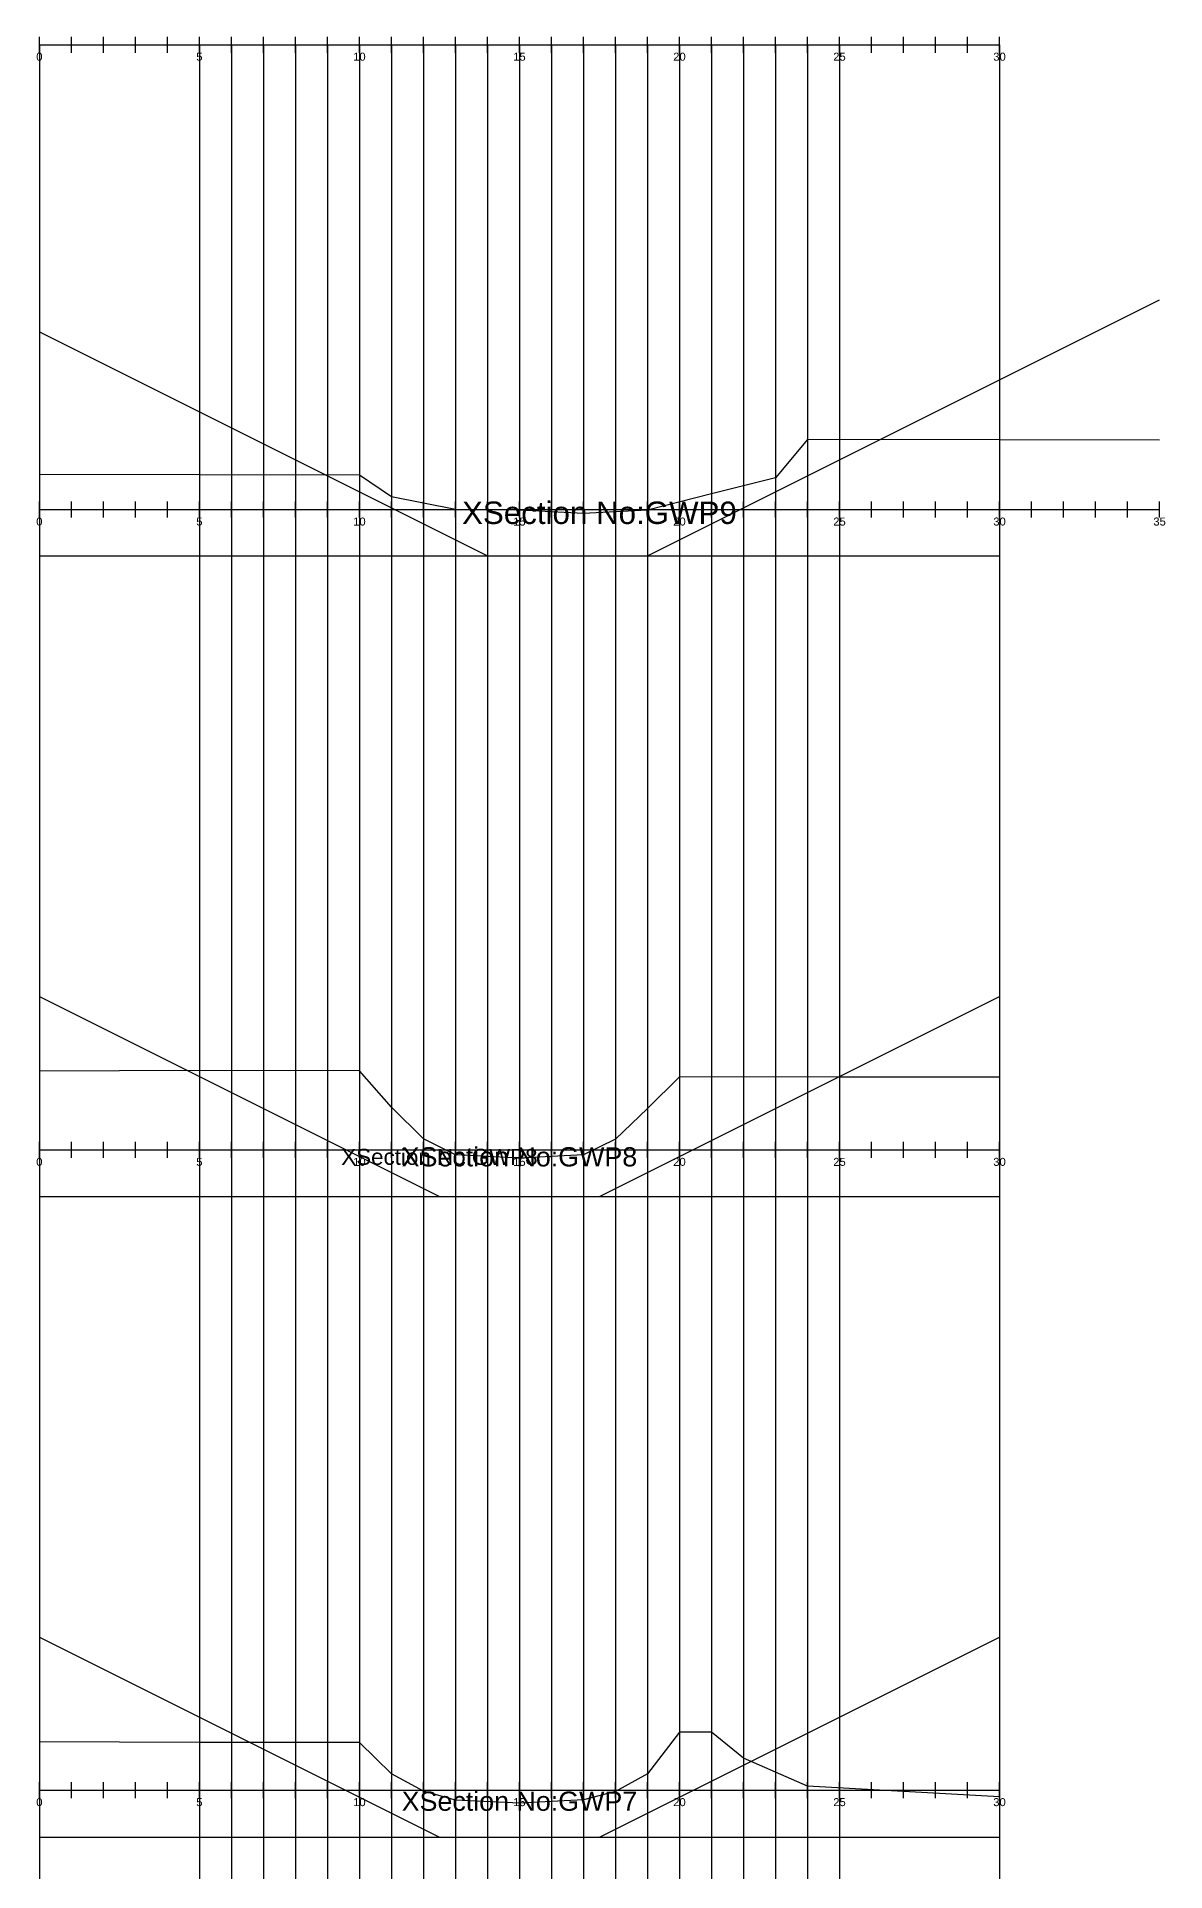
# Model space of a CAD drawing. Header units: inches. Extents: x 1000 to 1040, y 2 to 215.
# Drawn here: x 999.9 to 1035.2, y 157.5 to 214.8 of the extents above; entities that cross this region are included whole.
import ezdxf

# ---------------------------------------------------------------- set-up
doc = ezdxf.new("R2010")
doc.units = ezdxf.units.IN
doc.header["$MEASUREMENT"] = 0
doc.styles.get("Standard").update_dxf_attribs({"font": 'arial.ttf'})

msp = doc.modelspace()

# ---------------------------------------------------------------- linework, layer by layer
for p, q in [((1000, 214.52), (1000, 2.242)), ((1005, 214.52), (1005, 2.242)), ((1006, 214.52), (1006, 2.242)), ((1007, 214.52), (1007, 2.242)), ((1008, 214.52), (1008, 2.242)), ((1009, 214.52), (1009, 2.242)), ((1010, 214.52), (1010, 2.242)), ((1011, 214.52), (1011, 2.242)), ((1012, 214.52), (1012, 2.242)), ((1013, 214.52), (1013, 2.242)), ((1014, 214.52), (1014, 2.242)), ((1015, 214.52), (1015, 2.242)), ((1016, 214.52), (1016, 2.242)), ((1017, 214.52), (1017, 2.242)), ((1018, 214.52), (1018, 2.242)), ((1019, 214.52), (1019, 2.242)), ((1020, 214.52), (1020, 2.242)), ((1021, 214.52), (1021, 2.242)), ((1022, 214.52), (1022, 2.242)), ((1023, 214.52), (1023, 2.242)), ((1024, 214.52), (1024, 2.242)), ((1025, 214.52), (1025, 2.242)), ((1030, 214.52), (1030, 2.242)), ((1000, 198.55), (1030, 198.55)), ((1000, 178.54), (1030, 178.54)), ((1000, 158.53), (1030, 158.53))]:
    msp.add_line(p, q)
for points in [[(1000, 214.27), (1000, 214.77)], [(1000, 214.52), (1030, 214.52)], [(1001, 214.27), (1001, 214.77)], [(1002, 214.27), (1002, 214.77)], [(1003, 214.27), (1003, 214.77)], [(1004, 214.27), (1004, 214.77)], [(1005, 214.27), (1005, 214.77)], [(1006, 214.27), (1006, 214.77)], [(1007, 214.27), (1007, 214.77)], [(1008, 214.27), (1008, 214.77)], [(1009, 214.27), (1009, 214.77)], [(1010, 214.27), (1010, 214.77)], [(1011, 214.27), (1011, 214.77)], [(1012, 214.27), (1012, 214.77)], [(1013, 214.27), (1013, 214.77)], [(1014, 214.27), (1014, 214.77)], [(1015, 214.27), (1015, 214.77)], [(1016, 214.27), (1016, 214.77)], [(1017, 214.27), (1017, 214.77)], [(1018, 214.27), (1018, 214.77)], [(1019, 214.27), (1019, 214.77)], [(1020, 214.27), (1020, 214.77)], [(1021, 214.27), (1021, 214.77)], [(1022, 214.27), (1022, 214.77)], [(1023, 214.27), (1023, 214.77)], [(1024, 214.27), (1024, 214.77)], [(1025, 214.27), (1025, 214.77)], [(1026, 214.27), (1026, 214.77)], [(1027, 214.27), (1027, 214.77)], [(1028, 214.27), (1028, 214.77)], [(1029, 214.27), (1029, 214.77)], [(1030, 214.27), (1030, 214.77)], [(1000, 205.55), (1014, 198.55), (1016.5, 198.55), (1019, 198.55), (1035, 206.55)], [(1035, 202.167), (1030, 202.176), (1024, 202.19), (1023, 200.991), (1021, 200.49), (1019, 199.98), (1017, 199.875), (1015, 199.978), (1013, 200), (1011, 200.395), (1010, 201.075), (1005, 201.089), (1000, 201.096)], [(1000, 199.75), (1000, 200.25)], [(1000, 199.75), (1000, 200.25)], [(1000, 200), (1035, 200)], [(1000, 200), (1035, 200)], [(1001, 199.75), (1001, 200.25)], [(1001, 199.75), (1001, 200.25)], [(1002, 199.75), (1002, 200.25)], [(1002, 199.75), (1002, 200.25)], [(1003, 199.75), (1003, 200.25)], [(1003, 199.75), (1003, 200.25)], [(1004, 199.75), (1004, 200.25)], [(1004, 199.75), (1004, 200.25)], [(1005, 199.75), (1005, 200.25)], [(1005, 199.75), (1005, 200.25)], [(1006, 199.75), (1006, 200.25)], [(1006, 199.75), (1006, 200.25)], [(1007, 199.75), (1007, 200.25)], [(1007, 199.75), (1007, 200.25)], [(1008, 199.75), (1008, 200.25)], [(1008, 199.75), (1008, 200.25)], [(1009, 199.75), (1009, 200.25)], [(1009, 199.75), (1009, 200.25)], [(1010, 199.75), (1010, 200.25)], [(1010, 199.75), (1010, 200.25)], [(1011, 199.75), (1011, 200.25)], [(1011, 199.75), (1011, 200.25)], [(1012, 199.75), (1012, 200.25)], [(1012, 199.75), (1012, 200.25)], [(1013, 199.75), (1013, 200.25)], [(1013, 199.75), (1013, 200.25)], [(1014, 199.75), (1014, 200.25)], [(1014, 199.75), (1014, 200.25)], [(1015, 199.75), (1015, 200.25)], [(1015, 199.75), (1015, 200.25)], [(1016, 199.75), (1016, 200.25)], [(1016, 199.75), (1016, 200.25)], [(1017, 199.75), (1017, 200.25)], [(1017, 199.75), (1017, 200.25)], [(1018, 199.75), (1018, 200.25)], [(1018, 199.75), (1018, 200.25)], [(1019, 199.75), (1019, 200.25)], [(1019, 199.75), (1019, 200.25)], [(1020, 199.75), (1020, 200.25)], [(1020, 199.75), (1020, 200.25)], [(1021, 199.75), (1021, 200.25)], [(1021, 199.75), (1021, 200.25)], [(1022, 199.75), (1022, 200.25)], [(1022, 199.75), (1022, 200.25)], [(1023, 199.75), (1023, 200.25)], [(1023, 199.75), (1023, 200.25)], [(1024, 199.75), (1024, 200.25)], [(1024, 199.75), (1024, 200.25)], [(1025, 199.75), (1025, 200.25)], [(1025, 199.75), (1025, 200.25)], [(1026, 199.75), (1026, 200.25)], [(1026, 199.75), (1026, 200.25)], [(1027, 199.75), (1027, 200.25)], [(1027, 199.75), (1027, 200.25)], [(1028, 199.75), (1028, 200.25)], [(1028, 199.75), (1028, 200.25)], [(1029, 199.75), (1029, 200.25)], [(1029, 199.75), (1029, 200.25)], [(1030, 199.75), (1030, 200.25)], [(1030, 199.75), (1030, 200.25)], [(1031, 199.75), (1031, 200.25)], [(1031, 199.75), (1031, 200.25)], [(1032, 199.75), (1032, 200.25)], [(1032, 199.75), (1032, 200.25)], [(1033, 199.75), (1033, 200.25)], [(1033, 199.75), (1033, 200.25)], [(1034, 199.75), (1034, 200.25)], [(1034, 199.75), (1034, 200.25)], [(1035, 199.75), (1035, 200.25)], [(1035, 199.75), (1035, 200.25)], [(1000, 184.79), (1012.5, 178.54), (1015, 178.54), (1017.5, 178.54), (1030, 184.79)], [(1030, 182.27), (1025, 182.27), (1020, 182.276), (1019, 181.291), (1018, 180.331), (1017, 179.841), (1015, 179.739), (1013, 179.84), (1012, 180.34), (1011, 181.334), (1010, 182.466), (1005, 182.475), (1000, 182.459)], [(1000, 179.75), (1000, 180.25)], [(1000, 179.75), (1000, 180.25)], [(1000, 180), (1025, 180)], [(1000, 180), (1030, 180)], [(1001, 179.75), (1001, 180.25)], [(1001, 179.75), (1001, 180.25)], [(1002, 179.75), (1002, 180.25)], [(1002, 179.75), (1002, 180.25)], [(1003, 179.75), (1003, 180.25)], [(1003, 179.75), (1003, 180.25)], [(1004, 179.75), (1004, 180.25)], [(1004, 179.75), (1004, 180.25)], [(1005, 179.75), (1005, 180.25)], [(1005, 179.75), (1005, 180.25)], [(1006, 179.75), (1006, 180.25)], [(1006, 179.75), (1006, 180.25)], [(1007, 179.75), (1007, 180.25)], [(1007, 179.75), (1007, 180.25)], [(1008, 179.75), (1008, 180.25)], [(1008, 179.75), (1008, 180.25)], [(1009, 179.75), (1009, 180.25)], [(1009, 179.75), (1009, 180.25)], [(1010, 179.75), (1010, 180.25)], [(1010, 179.75), (1010, 180.25)], [(1011, 179.75), (1011, 180.25)], [(1011, 179.75), (1011, 180.25)], [(1012, 179.75), (1012, 180.25)], [(1012, 179.75), (1012, 180.25)], [(1013, 179.75), (1013, 180.25)], [(1013, 179.75), (1013, 180.25)], [(1014, 179.75), (1014, 180.25)], [(1014, 179.75), (1014, 180.25)], [(1015, 179.75), (1015, 180.25)], [(1015, 179.75), (1015, 180.25)], [(1016, 179.75), (1016, 180.25)], [(1016, 179.75), (1016, 180.25)], [(1017, 179.75), (1017, 180.25)], [(1017, 179.75), (1017, 180.25)], [(1018, 179.75), (1018, 180.25)], [(1018, 179.75), (1018, 180.25)], [(1019, 179.75), (1019, 180.25)], [(1019, 179.75), (1019, 180.25)], [(1020, 179.75), (1020, 180.25)], [(1020, 179.75), (1020, 180.25)], [(1021, 179.75), (1021, 180.25)], [(1021, 179.75), (1021, 180.25)], [(1022, 179.75), (1022, 180.25)], [(1022, 179.75), (1022, 180.25)], [(1023, 179.75), (1023, 180.25)], [(1023, 179.75), (1023, 180.25)], [(1024, 179.75), (1024, 180.25)], [(1024, 179.75), (1024, 180.25)], [(1025, 179.75), (1025, 180.25)], [(1025, 179.75), (1025, 180.25)], [(1026, 179.75), (1026, 180.25)], [(1027, 179.75), (1027, 180.25)], [(1028, 179.75), (1028, 180.25)], [(1029, 179.75), (1029, 180.25)], [(1030, 179.75), (1030, 180.25)], [(1000, 164.78), (1012.5, 158.53), (1015, 158.53), (1017.5, 158.53), (1030, 164.78)], [(1030, 159.788), (1024, 160.126), (1022, 161.004), (1021, 161.81), (1020, 161.815), (1019, 160.514), (1018, 159.96), (1017, 159.695), (1015, 159.59), (1013, 159.692), (1012, 159.971), (1011, 160.506), (1010, 161.485), (1005, 161.491), (1000, 161.506)], [(1000, 159.75), (1000, 160.25)], [(1000, 159.75), (1000, 160.25)], [(1000, 160), (1030, 160)], [(1000, 160), (1030, 160)], [(1001, 159.75), (1001, 160.25)], [(1001, 159.75), (1001, 160.25)], [(1002, 159.75), (1002, 160.25)], [(1002, 159.75), (1002, 160.25)], [(1003, 159.75), (1003, 160.25)], [(1003, 159.75), (1003, 160.25)], [(1004, 159.75), (1004, 160.25)], [(1004, 159.75), (1004, 160.25)], [(1005, 159.75), (1005, 160.25)], [(1005, 159.75), (1005, 160.25)], [(1006, 159.75), (1006, 160.25)], [(1006, 159.75), (1006, 160.25)], [(1007, 159.75), (1007, 160.25)], [(1007, 159.75), (1007, 160.25)], [(1008, 159.75), (1008, 160.25)], [(1008, 159.75), (1008, 160.25)], [(1009, 159.75), (1009, 160.25)], [(1009, 159.75), (1009, 160.25)], [(1010, 159.75), (1010, 160.25)], [(1010, 159.75), (1010, 160.25)], [(1011, 159.75), (1011, 160.25)], [(1011, 159.75), (1011, 160.25)], [(1012, 159.75), (1012, 160.25)], [(1012, 159.75), (1012, 160.25)], [(1013, 159.75), (1013, 160.25)], [(1013, 159.75), (1013, 160.25)], [(1014, 159.75), (1014, 160.25)], [(1014, 159.75), (1014, 160.25)], [(1015, 159.75), (1015, 160.25)], [(1015, 159.75), (1015, 160.25)], [(1016, 159.75), (1016, 160.25)], [(1016, 159.75), (1016, 160.25)], [(1017, 159.75), (1017, 160.25)], [(1017, 159.75), (1017, 160.25)], [(1018, 159.75), (1018, 160.25)], [(1018, 159.75), (1018, 160.25)], [(1019, 159.75), (1019, 160.25)], [(1019, 159.75), (1019, 160.25)], [(1020, 159.75), (1020, 160.25)], [(1020, 159.75), (1020, 160.25)], [(1021, 159.75), (1021, 160.25)], [(1021, 159.75), (1021, 160.25)], [(1022, 159.75), (1022, 160.25)], [(1022, 159.75), (1022, 160.25)], [(1023, 159.75), (1023, 160.25)], [(1023, 159.75), (1023, 160.25)], [(1024, 159.75), (1024, 160.25)], [(1024, 159.75), (1024, 160.25)], [(1025, 159.75), (1025, 160.25)], [(1025, 159.75), (1025, 160.25)], [(1026, 159.75), (1026, 160.25)], [(1026, 159.75), (1026, 160.25)], [(1027, 159.75), (1027, 160.25)], [(1027, 159.75), (1027, 160.25)], [(1028, 159.75), (1028, 160.25)], [(1028, 159.75), (1028, 160.25)], [(1029, 159.75), (1029, 160.25)], [(1029, 159.75), (1029, 160.25)], [(1030, 159.75), (1030, 160.25)], [(1030, 159.75), (1030, 160.25)]]:
    msp.add_lwpolyline(points)

# ---------------------------------------------------------------- texts
for s, insert, char_height, attachment_point in [('0', (1000, 214.27), 0.25, 2), ('5', (1005, 214.27), 0.25, 2), ('10', (1010, 214.27), 0.25, 2), ('15', (1015, 214.27), 0.25, 2), ('20', (1020, 214.27), 0.25, 2), ('25', (1025, 214.27), 0.25, 2), ('30', (1030, 214.27), 0.25, 2), ('XSection No:GWP9', (1017.5, 199.894), 0.7, 5), ('XSection No:GWP9', (1017.5, 199.894), 0.7, 5), ('0', (1000, 199.75), 0.25, 2), ('0', (1000, 199.75), 0.25, 2), ('5', (1005, 199.75), 0.25, 2), ('5', (1005, 199.75), 0.25, 2), ('10', (1010, 199.75), 0.25, 2), ('10', (1010, 199.75), 0.25, 2), ('15', (1015, 199.75), 0.25, 2), ('15', (1015, 199.75), 0.25, 2), ('20', (1020, 199.75), 0.25, 2), ('20', (1020, 199.75), 0.25, 2), ('25', (1025, 199.75), 0.25, 2), ('25', (1025, 199.75), 0.25, 2), ('30', (1030, 199.75), 0.25, 2), ('30', (1030, 199.75), 0.25, 2), ('35', (1035, 199.75), 0.25, 2), ('35', (1035, 199.75), 0.25, 2), ('XSection No:GWP8', (1012.5, 179.778), 0.5, 5), ('XSection No:GWP8', (1015, 179.778), 0.6, 5), ('0', (1000, 179.75), 0.25, 2), ('0', (1000, 179.75), 0.25, 2), ('5', (1005, 179.75), 0.25, 2), ('5', (1005, 179.75), 0.25, 2), ('10', (1010, 179.75), 0.25, 2), ('10', (1010, 179.75), 0.25, 2), ('15', (1015, 179.75), 0.25, 2), ('15', (1015, 179.75), 0.25, 2), ('20', (1020, 179.75), 0.25, 2), ('20', (1020, 179.75), 0.25, 2), ('25', (1025, 179.75), 0.25, 2), ('25', (1025, 179.75), 0.25, 2), ('30', (1030, 179.75), 0.25, 2), ('XSection No:GWP7', (1015, 159.651), 0.6, 5), ('XSection No:GWP7', (1015, 159.651), 0.6, 5), ('0', (1000, 159.75), 0.25, 2), ('0', (1000, 159.75), 0.25, 2), ('5', (1005, 159.75), 0.25, 2), ('5', (1005, 159.75), 0.25, 2), ('10', (1010, 159.75), 0.25, 2), ('10', (1010, 159.75), 0.25, 2), ('15', (1015, 159.75), 0.25, 2), ('15', (1015, 159.75), 0.25, 2), ('20', (1020, 159.75), 0.25, 2), ('20', (1020, 159.75), 0.25, 2), ('25', (1025, 159.75), 0.25, 2), ('25', (1025, 159.75), 0.25, 2), ('30', (1030, 159.75), 0.25, 2), ('30', (1030, 159.75), 0.25, 2)]:
    msp.add_mtext(s, dxfattribs=dict(insert=insert, char_height=char_height, attachment_point=attachment_point))

doc.saveas('drawing.dxf')
